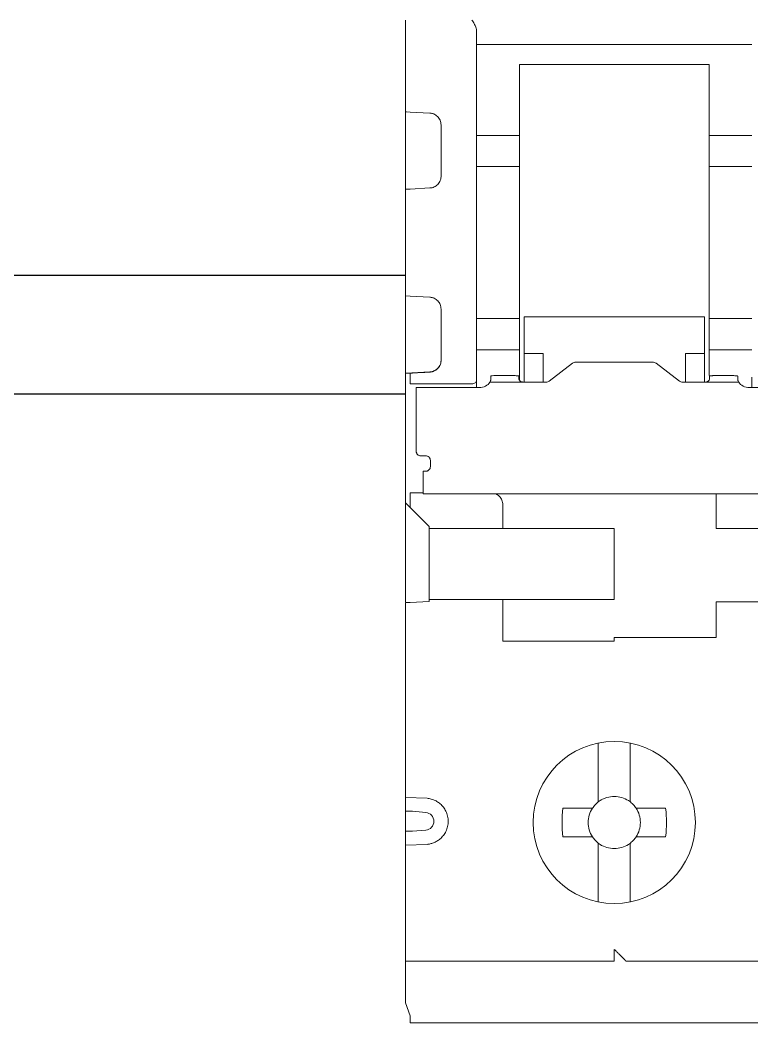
# Model space of a CAD drawing. Header units: millimetres. Extents: x 42222 to 59290, y 36233 to 38835.
# Drawn here: x 52074.21 to 52105.05, y 37369.91 to 37412.19 of the extents above; entities that cross this region are included whole.
import ezdxf

# ---------------------------------------------------------------- set-up
doc = ezdxf.new("R2010")
doc.units = ezdxf.units.MM
doc.set_wipeout_variables(frame=1)
doc.layers.add('004-PI-DIN Šina', color=3, linetype='Continuous')
doc.layers.add('SI-ORMAR-Oprema', color=30, linetype='Continuous', lineweight=5)

# ---------------------------------------------------------------- blocks, each defined once
blk = doc.blocks.new('*U138')
blk.add_lwpolyline([(540, -17.5), (540, 17.5), (0, 17.5), (0, -17.5)], close=True)
blk.add_lwpolyline([(0, -12.5), (540, -12.5)])
blk = doc.blocks.new('5SY4206')
blk.add_wipeout([(27361.124, 37300.705), (27361.124, 37302.455), (27361.324, 37303.004), (27361.324, 37303.305), (27378.524, 37303.305), (27378.524, 37303.155), (27378.924, 37303.155), (27378.924, 37303.305), (27396.124, 37303.305), (27396.324, 37302.455), (27396.324, 37214.355), (27396.124, 37213.805), (27396.124, 37213.505), (27378.924, 37213.505), (27378.924, 37213.655), (27378.524, 37213.655), (27378.524, 37213.505), (27361.324, 37213.505), (27361.324, 37213.806), (27361.124, 37214.355)])
for p, q in [((27364.124, 37254.757), (27375.724, 37254.757)), ((27365.924, 37253.911), (27373.924, 37253.911)), ((27361.17, 37251.912), (27361.142, 37251.913)), ((27361.324, 37251.907), (27361.17, 37251.912)), ((27362.15, 37251.866), (27361.324, 37251.909)), ((27361.324, 37251.907), (27361.324, 37251.909)), ((27362.15, 37251.86), (27362.15, 37251.866)), ((27361.124, 37248.653), (27361.124, 37251.53)), ((27364.124, 37250.922), (27365.924, 37250.922)), ((27375.724, 37250.922), (27373.924, 37250.922)), ((27364.124, 37249.611), (27365.924, 37249.611)), ((27373.924, 37249.611), (27375.724, 37249.611)), ((27361.124, 37248.653), (27361.324, 37248.664)), ((27361.324, 37248.664), (27362.15, 37248.707)), ((27361.324, 37244.146), (27361.124, 37244.157)), ((27361.124, 37243.105), (27361.124, 37244.157)), ((27362.15, 37244.103), (27361.324, 37244.146)), ((27366.124, 37243.276), (27366.124, 37241.725)), ((27373.724, 37243.276), (27366.124, 37243.276)), ((27373.724, 37241.725), (27373.724, 37243.276)), ((27364.124, 37243.199), (27365.924, 37243.199)), ((27375.724, 37243.199), (27373.924, 37243.199)), ((27365.924, 37241.888), (27364.124, 37241.888)), ((27365.924, 37240.605), (27365.924, 37241.888)), ((27366.924, 37241.725), (27366.124, 37241.725)), ((27366.124, 37240.523), (27366.124, 37241.725)), ((27366.924, 37240.523), (27366.924, 37241.725)), ((27373.724, 37241.725), (27372.924, 37241.725)), ((27372.924, 37240.523), (27372.924, 37241.725)), ((27373.724, 37241.725), (27373.724, 37240.523)), ((27373.924, 37240.798), (27373.924, 37241.888)), ((27373.924, 37241.888), (27375.724, 37241.888)), ((27367.183, 37240.568), (27368.166, 37241.321)), ((27368.307, 37241.366), (27371.541, 37241.366)), ((27371.683, 37241.321), (27372.666, 37240.568)), ((27361.142, 37240.897), (27362.15, 37240.95)), ((27361.324, 37240.901), (27361.324, 37240.903)), ((27362.15, 37240.944), (27362.15, 37240.95)), ((27364.724, 37240.7), (27364.724, 37240.778)), ((27365.707, 37240.796), (27364.924, 37240.796)), ((27365.907, 37240.778), (27365.907, 37240.7)), ((27373.941, 37240.778), (27373.941, 37240.7)), ((27374.925, 37240.796), (27374.141, 37240.796)), ((27375.125, 37240.778), (27375.125, 37240.7)), ((27375.724, 37240.305), (27375.724, 37240.728)), ((27363.924, 37240.453), (27361.324, 37240.453)), ((27364.124, 37240.576), (27364.124, 37240.293)), ((27366.107, 37240.523), (27364.682, 37240.523)), ((27366.107, 37240.523), (27367.041, 37240.523)), ((27372.807, 37240.523), (27373.741, 37240.523)), ((27375.166, 37240.523), (27373.741, 37240.523)), ((27361.574, 37239.68), (27361.574, 37240.293)), ((27361.574, 37240.293), (27364.224, 37240.293)), ((27375.625, 37240.293), (27381.824, 37240.293)), ((27361.574, 37239.023), (27361.574, 37237.615)), ((27361.974, 37237.415), (27361.774, 37237.415)), ((27361.124, 37236.705), (27361.124, 37237.022)), ((27362.174, 37236.966), (27362.174, 37237.216)), ((27361.124, 37235.431), (27361.124, 37236.705)), ((27361.874, 37236.762), (27361.974, 37236.762)), ((27361.874, 37236.718), (27361.874, 37236.762)), ((27361.874, 37236.718), (27361.874, 37236.628)), ((27361.874, 37235.855), (27361.324, 37235.855)), ((27361.874, 37235.807), (27365.974, 37235.807)), ((27365.974, 37235.807), (27391.474, 37235.807)), ((27374.224, 37234.355), (27374.224, 37235.807)), ((27361.124, 37231.255), (27361.124, 37235.431)), ((27361.124, 37235.431), (27361.324, 37235.231)), ((27361.324, 37235.231), (27361.324, 37235.355)), ((27361.324, 37235.231), (27362.124, 37234.431)), ((27365.224, 37234.355), (27365.224, 37235.355)), ((27362.124, 37234.431), (27362.124, 37234.355)), ((27365.224, 37234.355), (27362.124, 37234.355)), ((27362.124, 37234.355), (27362.124, 37231.355)), ((27365.224, 37234.355), (27365.624, 37234.355)), ((27365.624, 37234.355), (27369.924, 37234.355)), ((27369.924, 37234.355), (27369.924, 37231.355)), ((27374.624, 37234.355), (27374.224, 37234.355)), ((27374.624, 37234.355), (27377.724, 37234.355)), ((27361.124, 37232.255), (27361.119, 37232.26)), ((27361.124, 37231.226), (27361.324, 37231.237)), ((27361.124, 37231.226), (27361.124, 37223.332)), ((27362.124, 37231.279), (27361.324, 37231.237)), ((27362.124, 37231.355), (27362.124, 37231.279)), ((27365.224, 37231.355), (27362.124, 37231.355)), ((27365.224, 37229.605), (27365.224, 37231.355)), ((27365.224, 37231.355), (27365.624, 37231.355)), ((27369.924, 37231.355), (27365.624, 37231.355)), ((27374.624, 37231.255), (27374.224, 37231.255)), ((27374.224, 37231.255), (27374.224, 37229.755)), ((27377.724, 37231.255), (27374.624, 37231.255)), ((27369.924, 37229.755), (27369.924, 37229.605)), ((27374.224, 37229.755), (27369.924, 37229.755)), ((27369.924, 37229.605), (27365.224, 37229.605)), ((27361.119, 37227.25), (27361.124, 37227.255)), ((27369.249, 37225.294), (27369.249, 37225.231)), ((27369.249, 37225.231), (27369.249, 37223.111)), ((27370.599, 37225.231), (27370.599, 37225.294)), ((27370.599, 37223.111), (27370.599, 37225.231)), ((27361.124, 37223.157), (27361.124, 37223.331)), ((27362.034, 37222.976), (27361.124, 37223.014)), ((27369.249, 37223.111), (27369.249, 37222.824)), ((27370.599, 37223.111), (27370.599, 37222.824)), ((27367.76, 37222.555), (27368.618, 37222.555)), ((27372.088, 37222.555), (27371.23, 37222.555)), ((27361.124, 37221.583), (27361.124, 37222.427)), ((27361.424, 37222.427), (27361.982, 37222.379)), ((27361.982, 37221.631), (27361.424, 37221.583)), ((27368.618, 37221.355), (27367.76, 37221.355)), ((27372.088, 37221.355), (27371.23, 37221.355)), ((27361.124, 37220.996), (27362.034, 37221.034)), ((27369.249, 37221.086), (27369.249, 37220.799)), ((27370.599, 37221.086), (27370.599, 37220.799)), ((27361.124, 37220.679), (27361.124, 37220.732)), ((27361.124, 37220.678), (27361.124, 37216.955)), ((27369.249, 37220.799), (27369.249, 37218.679)), ((27370.599, 37218.679), (27370.599, 37220.799)), ((27369.249, 37218.679), (27369.249, 37218.604)), ((27370.599, 37218.604), (27370.599, 37218.679)), ((27361.124, 37216.955), (27361.124, 37214.355)), ((27361.124, 37216.105), (27369.924, 37216.105)), ((27378.724, 37216.105), (27370.424, 37216.105)), ((27361.124, 37214.355), (27361.324, 37213.806)), ((27366.124, 37213.505), (27361.324, 37213.505)), ((27373.744, 37213.505), (27366.124, 37213.505)), ((27378.524, 37213.505), (27373.744, 37213.505))]:
    blk.add_line(p, q)
at = {"flags": 128}
blk.add_lwpolyline([(27364.124, 37240.576), (27364.12, 37240.552), (27364.109, 37240.529), (27364.091, 37240.508), (27364.066, 37240.489), (27364.035, 37240.474), (27364.001, 37240.463), (27363.963, 37240.456), (27363.924, 37240.453)], dxfattribs=at)
blk.add_circle((27369.924, 37221.955), 3.418)
for start, end in [(136.9319, 146.9443), (135, 136.9319), (133.0681, 135), (123.0557, 133.0681), (46.9319, 56.9443), (33.0557, 43.0681), (213.0557, 223.0681), (316.9319, 326.9443), (223.0681, 225), (225, 226.9319), (226.9319, 236.9443), (303.0557, 313.0681), (315, 316.9319)]:
    blk.add_arc((27369.924, 37221.955), 1.1, start, end)
for points, knots in [([(27361.124, 37254.546), (27361.124, 37254.559), (27361.124, 37254.586), (27361.124, 37254.633), (27361.124, 37254.686), (27361.124, 37254.766), (27361.124, 37254.881), (27361.124, 37255.041), (27361.124, 37255.217), (27361.124, 37255.403), (27361.124, 37255.595), (27361.124, 37255.724), (27361.124, 37255.788)], [0, 0, 0, 0, 0.061391, 0.122427, 0.18342, 0.24468, 0.372209, 0.500076, 0.627605, 0.755472, 0.877481, 1, 1, 1, 1]), ([(27363.924, 37255.788), (27363.958, 37255.735), (27364.005, 37255.661), (27364.056, 37255.561), (27364.09, 37255.484), (27364.117, 37255.397), (27364.122, 37255.33), (27364.124, 37255.298)], [0, 0, 0, 0, 0.350015, 0.493309, 0.624855, 0.821183, 1, 1, 1, 1]), ([(27364.124, 37255.144), (27364.124, 37255.104), (27364.124, 37255.023), (27364.124, 37254.891), (27364.124, 37254.752), (27364.124, 37254.604), (27364.124, 37254.448), (27364.124, 37254.284), (27364.124, 37254.112), (27364.124, 37253.871), (27364.124, 37253.552), (27364.124, 37253.141), (27364.124, 37252.703), (27364.124, 37252.391), (27364.124, 37252.234)], [0, 0, 0, 0, 0.062736, 0.125281, 0.187695, 0.250043, 0.312387, 0.374792, 0.437318, 0.500031, 0.625212, 0.749931, 0.874692, 1, 1, 1, 1]), ([(27361.124, 37251.912), (27361.124, 37251.984), (27361.124, 37252.126), (27361.124, 37252.333), (27361.124, 37252.534), (27361.124, 37252.728), (27361.124, 37252.917), (27361.124, 37253.099), (27361.124, 37253.276), (27361.124, 37253.502), (27361.124, 37253.769), (27361.124, 37254.059), (27361.124, 37254.322), (27361.124, 37254.471), (27361.124, 37254.546)], [0, 0, 0, 0, 0.062728, 0.125271, 0.18769, 0.250045, 0.312396, 0.374804, 0.437328, 0.500029, 0.625194, 0.749922, 0.874696, 1, 1, 1, 1]), ([(27365.924, 37253.911), (27365.924, 37253.87), (27365.924, 37253.787), (27365.924, 37253.669), (27365.924, 37253.556), (27365.924, 37253.413), (27365.924, 37253.247), (27365.924, 37253.14), (27365.924, 37253.086)], [0, 0, 0, 0, 0.125424, 0.250193, 0.374902, 0.500146, 0.749703, 1, 1, 1, 1]), ([(27373.924, 37253.086), (27373.924, 37253.112), (27373.924, 37253.165), (27373.924, 37253.252), (27373.924, 37253.347), (27373.924, 37253.482), (27373.924, 37253.665), (27373.924, 37253.829), (27373.924, 37253.911)], [0, 0, 0, 0, 0.125424, 0.250193, 0.374902, 0.500146, 0.749703, 1, 1, 1, 1]), ([(27373.924, 37250.922), (27373.924, 37250.993), (27373.924, 37251.134), (27373.924, 37251.341), (27373.924, 37251.542), (27373.924, 37251.737), (27373.924, 37251.928), (27373.924, 37252.174), (27373.924, 37252.466), (27373.924, 37252.793), (27373.924, 37252.989), (27373.924, 37253.086)], [0, 0, 0, 0, 0.083508, 0.166833, 0.25006, 0.333277, 0.416572, 0.500032, 0.666688, 0.83311, 1, 1, 1, 1]), ([(27364.124, 37252.234), (27364.124, 37252.17), (27364.124, 37252.042), (27364.124, 37251.844), (27364.124, 37251.641), (27364.124, 37251.434), (27364.124, 37251.221), (27364.124, 37251.004), (27364.124, 37250.783), (27364.124, 37250.632), (27364.124, 37250.556)], [0, 0, 0, 0, 0.12575, 0.250858, 0.375537, 0.5, 0.624463, 0.749142, 0.87425, 1, 1, 1, 1]), ([(27362.15, 37251.866), (27362.17, 37251.864), (27362.209, 37251.861), (27362.265, 37251.847), (27362.331, 37251.824), (27362.403, 37251.785), (27362.477, 37251.726), (27362.54, 37251.652), (27362.587, 37251.565), (27362.618, 37251.469), (27362.622, 37251.402), (27362.624, 37251.368)], [0, 0, 0, 0, 0.071618, 0.143308, 0.216363, 0.334035, 0.455285, 0.587191, 0.721903, 0.860899, 1, 1, 1, 1]), ([(27365.924, 37250.922), (27365.924, 37250.873), (27365.924, 37250.775), (27365.924, 37250.559), (27365.924, 37250.32), (27365.924, 37250.075), (27365.924, 37249.854), (27365.924, 37249.689), (27365.924, 37249.633), (27365.924, 37249.611)], [0, 0, 0, 0, 0.150243, 0.300485, 0.450729, 0.600973, 0.751216, 0.901461, 1, 1, 1, 1]), ([(27373.924, 37250.922), (27373.924, 37250.873), (27373.924, 37250.775), (27373.924, 37250.559), (27373.924, 37250.32), (27373.924, 37250.075), (27373.924, 37249.854), (27373.924, 37249.689), (27373.924, 37249.633), (27373.924, 37249.611)], [0, 0, 0, 0, 0.150243, 0.300485, 0.450729, 0.600973, 0.751216, 0.901461, 1, 1, 1, 1]), ([(27362.624, 37249.206), (27362.624, 37249.326), (27362.624, 37249.565), (27362.624, 37249.92), (27362.624, 37250.272), (27362.624, 37250.505), (27362.624, 37250.621)], [0, 0, 0, 0, 0.2501, 0.5, 0.7499, 1, 1, 1, 1]), ([(27364.124, 37250.556), (27364.124, 37250.446), (27364.124, 37250.224), (27364.124, 37249.889), (27364.124, 37249.551), (27364.124, 37249.211), (27364.124, 37248.868), (27364.124, 37248.29), (27364.124, 37247.469), (27364.124, 37246.405), (27364.124, 37245.341), (27364.124, 37244.405), (27364.124, 37243.599), (27364.124, 37242.919), (27364.124, 37242.476), (27364.124, 37242.254)], [0, 0, 0, 0, 0.041447, 0.082829, 0.124176, 0.16552, 0.206891, 0.248321, 0.374134, 0.500011, 0.625824, 0.751702, 0.834467, 0.91715, 1, 1, 1, 1]), ([(27365.924, 37249.611), (27365.924, 37249.528), (27365.924, 37249.361), (27365.924, 37249.106), (27365.924, 37248.849), (27365.924, 37248.589), (27365.924, 37248.326), (27365.924, 37247.878), (27365.924, 37247.239), (27365.924, 37246.405), (27365.924, 37245.572), (27365.924, 37244.842), (27365.924, 37244.221), (27365.924, 37243.702), (27365.924, 37243.367), (27365.924, 37243.199)], [0, 0, 0, 0, 0.041319, 0.082538, 0.123706, 0.164869, 0.206076, 0.247373, 0.373654, 0.500018, 0.626299, 0.752662, 0.835118, 0.917437, 1, 1, 1, 1]), ([(27373.924, 37249.611), (27373.924, 37248.604), (27373.924, 37247.505), (27373.924, 37245.305), (27373.924, 37244.206), (27373.924, 37243.199)], [0, 0, 0, 0, 0.5, 0.5, 1, 1, 1, 1]), ([(27362.624, 37249.206), (27362.623, 37249.185), (27362.622, 37249.142), (27362.609, 37249.079), (27362.586, 37249.009), (27362.547, 37248.933), (27362.488, 37248.859), (27362.416, 37248.796), (27362.334, 37248.749), (27362.244, 37248.717), (27362.182, 37248.71), (27362.15, 37248.707)], [0, 0, 0, 0, 0.085507, 0.170147, 0.255273, 0.381189, 0.506725, 0.630753, 0.754527, 0.877113, 1, 1, 1, 1]), ([(27361.124, 37244.157), (27361.124, 37244.263), (27361.124, 37244.475), (27361.124, 37244.795), (27361.124, 37245.116), (27361.124, 37245.437), (27361.124, 37245.759), (27361.124, 37246.082), (27361.124, 37246.486), (27361.124, 37246.97), (27361.124, 37247.534), (27361.124, 37248.096), (27361.124, 37248.467), (27361.124, 37248.653)], [0, 0, 0, 0, 0.071572, 0.143012, 0.214372, 0.285701, 0.357051, 0.428472, 0.500015, 0.625079, 0.749917, 0.8748, 1, 1, 1, 1]), ([(27362.15, 37244.103), (27362.171, 37244.101), (27362.213, 37244.098), (27362.274, 37244.082), (27362.343, 37244.056), (27362.416, 37244.014), (27362.488, 37243.951), (27362.547, 37243.877), (27362.591, 37243.792), (27362.619, 37243.7), (27362.623, 37243.636), (27362.624, 37243.604)], [0, 0, 0, 0, 0.082205, 0.163652, 0.245679, 0.369354, 0.493482, 0.618917, 0.744935, 0.872201, 1, 1, 1, 1]), ([(27362.624, 37242.189), (27362.624, 37242.305), (27362.624, 37242.538), (27362.624, 37242.89), (27362.624, 37243.245), (27362.624, 37243.484), (27362.624, 37243.604)], [0, 0, 0, 0, 0.2501, 0.5, 0.7499, 1, 1, 1, 1]), ([(27361.124, 37241.28), (27361.124, 37241.28), (27361.124, 37241.607), (27361.124, 37241.989), (27361.124, 37242.479), (27361.124, 37242.833), (27361.124, 37243.062), (27361.124, 37243.091), (27361.124, 37243.105)], [0, 0, 0, 0, 0.008736, 0.206989, 0.405242, 0.603494, 0.801747, 1, 1, 1, 1]), ([(27365.924, 37243.199), (27365.924, 37243.177), (27365.924, 37243.121), (27365.924, 37242.956), (27365.924, 37242.735), (27365.924, 37242.49), (27365.924, 37242.251), (27365.924, 37242.035), (27365.924, 37241.937), (27365.924, 37241.888)], [0, 0, 0, 0, 0.098539, 0.248784, 0.399027, 0.54927, 0.699515, 0.849757, 1, 1, 1, 1]), ([(27373.924, 37243.199), (27373.924, 37243.177), (27373.924, 37243.121), (27373.924, 37242.956), (27373.924, 37242.735), (27373.924, 37242.49), (27373.924, 37242.251), (27373.924, 37242.035), (27373.924, 37241.937), (27373.924, 37241.888)], [0, 0, 0, 0, 0.098539, 0.248784, 0.399027, 0.54927, 0.699515, 0.849757, 1, 1, 1, 1]), ([(27362.624, 37241.442), (27362.624, 37241.503), (27362.624, 37241.624), (27362.624, 37241.81), (27362.624, 37241.998), (27362.624, 37242.125), (27362.624, 37242.189)], [0, 0, 0, 0, 0.25014, 0.5, 0.74986, 1, 1, 1, 1]), ([(27364.124, 37242.254), (27364.124, 37242.178), (27364.124, 37242.027), (27364.124, 37241.806), (27364.124, 37241.589), (27364.124, 37241.376), (27364.124, 37241.169), (27364.124, 37240.966), (27364.124, 37240.768), (27364.124, 37240.64), (27364.124, 37240.576)], [0, 0, 0, 0, 0.12575, 0.250858, 0.375537, 0.5, 0.624463, 0.749142, 0.87425, 1, 1, 1, 1]), ([(27362.15, 37240.95), (27362.192, 37240.952), (27362.238, 37240.96), (27362.338, 37240.994), (27362.39, 37241.021), (27362.49, 37241.103), (27362.537, 37241.158), (27362.605, 37241.292), (27362.624, 37241.37), (27362.624, 37241.449)], [0, 0, 0, 0, 0.25, 0.25, 0.5, 0.5, 0.75, 0.75, 1, 1, 1, 1]), ([(27362.15, 37240.944), (27362.169, 37240.946), (27362.207, 37240.949), (27362.263, 37240.962), (27362.319, 37240.981), (27362.373, 37241.008), (27362.426, 37241.043), (27362.483, 37241.091), (27362.546, 37241.166), (27362.593, 37241.259), (27362.62, 37241.356), (27362.623, 37241.413), (27362.624, 37241.442)], [0, 0, 0, 0, 0.068374, 0.139377, 0.213319, 0.290477, 0.371094, 0.455382, 0.587277, 0.761474, 0.880592, 1, 1, 1, 1]), ([(27361.124, 37238.264), (27361.124, 37238.301), (27361.124, 37238.374), (27361.124, 37238.494), (27361.124, 37238.62), (27361.124, 37238.754), (27361.124, 37238.896), (27361.124, 37239.045), (27361.124, 37239.201), (27361.124, 37239.418), (27361.124, 37239.707), (27361.124, 37240.079), (27361.124, 37240.474), (27361.124, 37240.756), (27361.124, 37240.898)], [0, 0, 0, 0, 0.062728, 0.125271, 0.18769, 0.250045, 0.312396, 0.374804, 0.437328, 0.500029, 0.625194, 0.749922, 0.874696, 1, 1, 1, 1]), ([(27361.324, 37240.903), (27361.298, 37240.902), (27361.245, 37240.9), (27361.195, 37240.899), (27361.17, 37240.898)], [0, 0, 0, 0, 0.508632, 1, 1, 1, 1]), ([(27364.724, 37240.778), (27364.724, 37240.783), (27364.746, 37240.787), (27364.82, 37240.794), (27364.872, 37240.796), (27364.924, 37240.796)], [0, 0, 0, 0, 0.5, 0.5, 1, 1, 1, 1]), ([(27365.907, 37240.778), (27365.906, 37240.779), (27365.905, 37240.782), (27365.893, 37240.785), (27365.875, 37240.788), (27365.842, 37240.791), (27365.786, 37240.795), (27365.734, 37240.795), (27365.707, 37240.796)], [0, 0, 0, 0, 0.128148, 0.251094, 0.373747, 0.501054, 0.748354, 1, 1, 1, 1]), ([(27374.141, 37240.796), (27374.128, 37240.796), (27374.102, 37240.795), (27374.064, 37240.794), (27374.029, 37240.793), (27373.989, 37240.79), (27373.949, 37240.785), (27373.944, 37240.781), (27373.941, 37240.778)], [0, 0, 0, 0, 0.128148, 0.251094, 0.373747, 0.501054, 0.748354, 1, 1, 1, 1]), ([(27375.125, 37240.778), (27375.124, 37240.779), (27375.122, 37240.782), (27375.111, 37240.785), (27375.092, 37240.788), (27375.059, 37240.791), (27375.004, 37240.795), (27374.951, 37240.795), (27374.925, 37240.796)], [0, 0, 0, 0, 0.128148, 0.251094, 0.373747, 0.501054, 0.748354, 1, 1, 1, 1]), ([(27364.224, 37240.293), (27364.321, 37240.293), (27364.417, 37240.315), (27364.579, 37240.396), (27364.644, 37240.455), (27364.682, 37240.523)], [0, 0, 0, 0, 0.5, 0.5, 1, 1, 1, 1]), ([(27364.724, 37240.649), (27364.723, 37240.641), (27364.723, 37240.624), (27364.714, 37240.593), (27364.702, 37240.559), (27364.689, 37240.535), (27364.682, 37240.523)], [0, 0, 0, 0, 0.256458, 0.506841, 0.753776, 1, 1, 1, 1]), ([(27364.724, 37240.649), (27364.724, 37240.658), (27364.724, 37240.675), (27364.724, 37240.692), (27364.724, 37240.697), (27364.724, 37240.7)], [0, 0, 0, 0, 0.334189, 0.665811, 1, 1, 1, 1]), ([(27365.907, 37240.649), (27365.908, 37240.643), (27365.909, 37240.631), (27365.92, 37240.61), (27365.937, 37240.588), (27365.967, 37240.563), (27366.021, 37240.532), (27366.074, 37240.527), (27366.107, 37240.523)], [0, 0, 0, 0, 0.121269, 0.244591, 0.370821, 0.500756, 0.692101, 1, 1, 1, 1]), ([(27373.741, 37240.523), (27373.756, 37240.524), (27373.783, 37240.525), (27373.82, 37240.534), (27373.848, 37240.545), (27373.869, 37240.557), (27373.9, 37240.577), (27373.934, 37240.611), (27373.939, 37240.637), (27373.941, 37240.649)], [0, 0, 0, 0, 0.138294, 0.257669, 0.358107, 0.439606, 0.502183, 0.756685, 1, 1, 1, 1]), ([(27375.125, 37240.7), (27375.125, 37240.697), (27375.125, 37240.692), (27375.125, 37240.675), (27375.125, 37240.658), (27375.125, 37240.649)], [0, 0, 0, 0, 0.334189, 0.665811, 1, 1, 1, 1]), ([(27375.166, 37240.523), (27375.16, 37240.535), (27375.147, 37240.559), (27375.134, 37240.593), (27375.126, 37240.624), (27375.125, 37240.641), (27375.125, 37240.649)], [0, 0, 0, 0, 0.246224, 0.493159, 0.743542, 1, 1, 1, 1]), ([(27375.166, 37240.523), (27375.205, 37240.455), (27375.27, 37240.396), (27375.431, 37240.315), (27375.528, 37240.293), (27375.625, 37240.293)], [0, 0, 0, 0, 0.5, 0.5, 1, 1, 1, 1]), ([(27361.124, 37237.022), (27361.124, 37237.054), (27361.124, 37237.119), (27361.124, 37237.214), (27361.124, 37237.309), (27361.124, 37237.436), (27361.124, 37237.593), (27361.124, 37237.769), (27361.124, 37237.929), (27361.124, 37238.066), (27361.124, 37238.181), (27361.124, 37238.236), (27361.124, 37238.264)], [0, 0, 0, 0, 0.061391, 0.122427, 0.18342, 0.24468, 0.372209, 0.500076, 0.627605, 0.755472, 0.877481, 1, 1, 1, 1]), ([(27361.574, 37237.615), (27361.575, 37237.601), (27361.576, 37237.575), (27361.588, 37237.538), (27361.607, 37237.503), (27361.64, 37237.463), (27361.695, 37237.424), (27361.748, 37237.418), (27361.774, 37237.415)], [0, 0, 0, 0, 0.128148, 0.251094, 0.373747, 0.501054, 0.748354, 1, 1, 1, 1]), ([(27362.174, 37237.216), (27362.174, 37237.268), (27362.153, 37237.32), (27362.079, 37237.394), (27362.027, 37237.415), (27361.974, 37237.415)], [0, 0, 0, 0, 0.5, 0.5, 1, 1, 1, 1]), ([(27361.974, 37236.762), (27361.988, 37236.762), (27362.014, 37236.764), (27362.052, 37236.775), (27362.086, 37236.794), (27362.126, 37236.827), (27362.166, 37236.882), (27362.171, 37236.934), (27362.174, 37236.966)], [0, 0, 0, 0, 0.128148, 0.251094, 0.373747, 0.501054, 0.748354, 1, 1, 1, 1]), ([(27361.874, 37235.807), (27361.874, 37235.822), (27361.874, 37235.83), (27361.874, 37236.002), (27361.874, 37236.279), (27361.874, 37236.512), (27361.874, 37236.628)], [0, 0, 0, 0, 0.206145, 0.470763, 0.735381, 1, 1, 1, 1]), ([(27361.324, 37235.855), (27361.324, 37235.855), (27361.324, 37235.801), (27361.324, 37235.616), (27361.324, 37235.486), (27361.324, 37235.355)], [0, 0, 0, 0, 0.5, 0.5, 1, 1, 1, 1]), ([(27364.931, 37235.807), (27364.982, 37235.779), (27365.059, 37235.738), (27365.141, 37235.637), (27365.188, 37235.551), (27365.219, 37235.455), (27365.222, 37235.388), (27365.224, 37235.355)], [0, 0, 0, 0, 0.351287, 0.528122, 0.693874, 0.849103, 1, 1, 1, 1]), ([(27361.124, 37222.427), (27361.124, 37222.545), (27361.124, 37222.779), (27361.124, 37223.057), (27361.124, 37223.154), (27361.124, 37223.193)], [0, 0, 0, 0, 0.378161, 0.755931, 1, 1, 1, 1]), ([(27362.034, 37222.976), (27362.064, 37222.973), (27362.125, 37222.966), (27362.213, 37222.945), (27362.324, 37222.908), (27362.452, 37222.846), (27362.597, 37222.741), (27362.728, 37222.603), (27362.836, 37222.427), (27362.908, 37222.225), (27362.932, 37222.005), (27362.908, 37221.785), (27362.837, 37221.584), (27362.728, 37221.407), (27362.598, 37221.269), (27362.452, 37221.164), (27362.31, 37221.095), (27362.17, 37221.051), (27362.079, 37221.04), (27362.034, 37221.034)], [0, 0, 0, 0, 0.031513, 0.062834, 0.094232, 0.152293, 0.210532, 0.279327, 0.348301, 0.424071, 0.50002, 0.57579, 0.651739, 0.720534, 0.789508, 0.847569, 0.905809, 0.95275, 1, 1, 1, 1]), ([(27370.524, 37222.877), (27370.435, 37222.935), (27370.337, 37222.979), (27370.134, 37223.039), (27370.031, 37223.055), (27369.818, 37223.055), (27369.714, 37223.039), (27369.562, 37222.995), (27369.512, 37222.976), (27369.44, 37222.943), (27369.416, 37222.931), (27369.381, 37222.912), (27369.369, 37222.905), (27369.352, 37222.895), (27369.344, 37222.89), (27369.335, 37222.884), (27369.33, 37222.881), (27369.326, 37222.88), (27369.324, 37222.877)], [0, 0, 0, 0, 0.25, 0.25, 0.5, 0.5, 0.75, 0.75, 0.875, 0.875, 0.9375, 0.9375, 0.96875, 0.96875, 0.984375, 0.992188, 0.992188, 1, 1, 1, 1]), ([(27368.618, 37222.555), (27368.685, 37222.555), (27368.81, 37222.555), (27368.942, 37222.555), (27369.002, 37222.555)], [0, 0, 0, 0, 0.540007, 1, 1, 1, 1]), ([(27370.846, 37221.355), (27370.962, 37221.534), (27371.024, 37221.742), (27371.024, 37222.168), (27370.962, 37222.376), (27370.846, 37222.555)], [0, 0, 0, 0, 0.5, 0.5, 1, 1, 1, 1]), ([(27361.124, 37222.427), (27361.124, 37222.427), (27361.154, 37222.427), (27361.271, 37222.427), (27361.354, 37222.427), (27361.424, 37222.427)], [0, 0, 0, 0, 0.5, 0.5, 1, 1, 1, 1]), ([(27361.982, 37222.379), (27362.074, 37222.37), (27362.163, 37222.327), (27362.288, 37222.19), (27362.324, 37222.098), (27362.324, 37221.912), (27362.288, 37221.82), (27362.163, 37221.683), (27362.074, 37221.64), (27361.982, 37221.631)], [0, 0, 0, 0, 0.25, 0.25, 0.5, 0.5, 0.75, 0.75, 1, 1, 1, 1]), ([(27361.124, 37220.732), (27361.124, 37220.737), (27361.124, 37220.761), (27361.124, 37220.934), (27361.124, 37221.226), (27361.124, 37221.464), (27361.124, 37221.583)], [0, 0, 0, 0, 0.06983, 0.379482, 0.689581, 1, 1, 1, 1]), ([(27361.124, 37221.583), (27361.124, 37221.583), (27361.157, 37221.583), (27361.268, 37221.583), (27361.346, 37221.583), (27361.424, 37221.583)], [0, 0, 0, 0, 0.5, 0.5, 1, 1, 1, 1]), ([(27368.618, 37221.355), (27368.686, 37221.355), (27368.81, 37221.355), (27368.942, 37221.355), (27369.002, 37221.355)], [0, 0, 0, 0, 0.54278, 1, 1, 1, 1]), ([(27369.324, 37221.033), (27369.502, 37220.917), (27369.71, 37220.855), (27370.135, 37220.855), (27370.346, 37220.917), (27370.524, 37221.033)], [0, 0, 0, 0, 0.5, 0.5, 1, 1, 1, 1]), ([(27369.924, 37216.605), (27369.924, 37216.584), (27369.924, 37216.542), (27369.924, 37216.48), (27369.924, 37216.408), (27369.924, 37216.329), (27369.924, 37216.25), (27369.924, 37216.184), (27369.924, 37216.139), (27369.924, 37216.11), (27369.924, 37216.107), (27369.924, 37216.105)], [0, 0, 0, 0, 0.080758, 0.160392, 0.240099, 0.368585, 0.500066, 0.628554, 0.760036, 0.877963, 1, 1, 1, 1]), ([(27370.424, 37216.105), (27370.424, 37216.105), (27370.423, 37216.106), (27370.415, 37216.114), (27370.403, 37216.126), (27370.381, 37216.148), (27370.341, 37216.188), (27370.278, 37216.251), (27370.202, 37216.328), (27370.115, 37216.414), (27370.022, 37216.508), (27369.957, 37216.572), (27369.924, 37216.605)], [0, 0, 0, 0, 0.051851, 0.10362, 0.156261, 0.210683, 0.323967, 0.445967, 0.575521, 0.712834, 0.854621, 1, 1, 1, 1]), ([(27361.324, 37213.505), (27361.324, 37213.506), (27361.324, 37213.508), (27361.324, 37213.52), (27361.324, 37213.543), (27361.324, 37213.584), (27361.324, 37213.648), (27361.324, 37213.724), (27361.324, 37213.779), (27361.324, 37213.806)], [0, 0, 0, 0, 0.0807576, 0.160392, 0.2400995, 0.3685854, 0.5000663, 0.6285535, 0.7387531, 0.7387531, 0.7387531, 0.7387531])]:
    blk.add_open_spline(points, degree=3, knots=knots)
for points in [[(27364.124, 37255.144), (27364.124, 37255.18), (27364.124, 37255.232), (27364.124, 37255.298)], [(27365.924, 37250.922), (27365.924, 37251.777), (27365.924, 37252.517), (27365.924, 37253.086)], [(27361.142, 37251.913), (27361.136, 37251.913), (27361.13, 37251.913), (27361.124, 37251.912)], [(27361.124, 37251.912), (27361.124, 37251.897), (27361.124, 37251.76), (27361.124, 37251.53)], [(27362.624, 37251.368), (27362.624, 37251.127), (27362.624, 37250.877), (27362.624, 37250.621)], [(27361.124, 37241.28), (27361.124, 37241.05), (27361.124, 37240.913), (27361.124, 37240.898)], [(27368.166, 37241.321), (27368.203, 37241.349), (27368.255, 37241.366), (27368.307, 37241.366)], [(27371.541, 37241.366), (27371.594, 37241.366), (27371.646, 37241.349), (27371.683, 37241.321)], [(27361.124, 37240.898), (27361.13, 37240.897), (27361.136, 37240.897), (27361.142, 37240.897)], [(27361.17, 37240.898), (27361.16, 37240.897), (27361.151, 37240.897), (27361.142, 37240.897)], [(27362.15, 37240.944), (27361.875, 37240.93), (27361.6, 37240.915), (27361.324, 37240.901)], [(27361.324, 37240.901), (27361.324, 37240.747), (27361.324, 37240.598), (27361.324, 37240.453)], [(27365.907, 37240.649), (27365.907, 37240.677), (27365.907, 37240.694), (27365.907, 37240.7)], [(27367.041, 37240.523), (27367.094, 37240.523), (27367.146, 37240.54), (27367.183, 37240.568)], [(27372.666, 37240.568), (27372.703, 37240.54), (27372.755, 37240.523), (27372.807, 37240.523)], [(27373.941, 37240.7), (27373.941, 37240.694), (27373.941, 37240.677), (27373.941, 37240.649)], [(27361.574, 37239.68), (27361.574, 37239.5), (27361.574, 37239.258), (27361.574, 37239.023)], [(27367.76, 37222.555), (27367.712, 37222.157), (27367.712, 37221.753), (27367.76, 37221.355)], [(27369.002, 37222.555), (27368.886, 37222.376), (27368.824, 37222.168), (27368.824, 37221.955)], [(27370.675, 37222.759), (27370.684, 37222.75), (27370.693, 37222.742), (27370.702, 37222.733)], [(27370.702, 37222.733), (27370.711, 37222.724), (27370.719, 37222.715), (27370.728, 37222.706)], [(27371.23, 37222.555), (27371.106, 37222.555), (27370.98, 37222.555), (27370.846, 37222.555)], [(27372.088, 37221.355), (27372.136, 37221.753), (27372.136, 37222.157), (27372.088, 37222.555)], [(27368.824, 37221.955), (27368.824, 37221.743), (27368.887, 37221.532), (27369.002, 37221.355)], [(27370.846, 37221.355), (27370.98, 37221.355), (27371.106, 37221.355), (27371.23, 37221.355)], [(27370.702, 37221.177), (27370.693, 37221.168), (27370.684, 37221.16), (27370.675, 37221.151)]]:
    blk.add_open_spline(points, degree=3)
blk = doc.blocks.new('*U159')
at = {"ltscale": 0.25}
blk.add_blockref('5SY4206', (-27383.172, -37258.411), dxfattribs=at)
blk = doc.blocks.new('*U160')
at = {"layer": 'SI-ORMAR-Oprema', "color": 0, "linetype": 'ByBlock', "lineweight": -2, "transparency": 16777216}
blk.add_blockref('*U159', (0, 0), dxfattribs=at)

msp = doc.modelspace()

# ---------------------------------------------------------------- block references
at = {"layer": '004-PI-DIN Šina'}
msp.add_blockref('*U138', (52034.62, 37413.936), dxfattribs=at)

# ---------------------------------------------------------------- next in the draw order: block references
at = {"layer": 'SI-ORMAR-Oprema'}
msp.add_blockref('*U160', (52112.501, 37414.818), dxfattribs=at)

doc.saveas('drawing.dxf')
